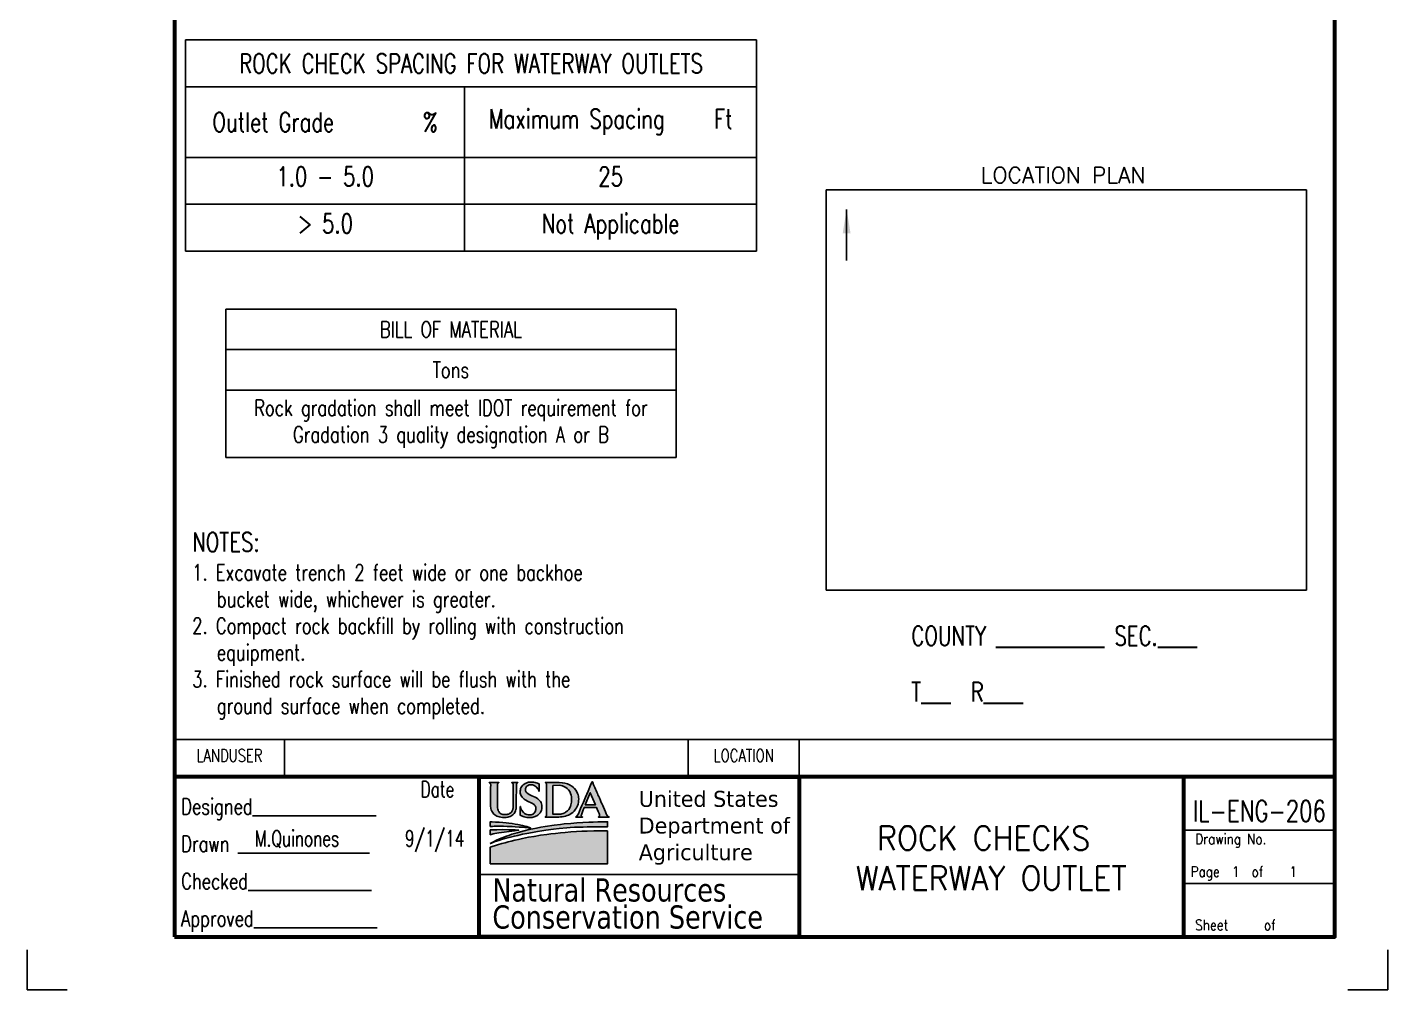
# Model space of a CAD drawing. Extents: x 0 to 8.5, y 0 to 11.
# Drawn here: x 0 to 8.5, y 0 to 6.02 of the extents above; entities that cross this region are included whole.
import ezdxf
from ezdxf.enums import TextEntityAlignment as Align

# ---------------------------------------------------------------- set-up
doc = ezdxf.new("R2010")
doc.units = 0
doc.header["$MEASUREMENT"] = 0
doc.layers.get('0').update_dxf_attribs({"linetype": 'CONTINUOUS', "plot": 0})
for name, color, linetype in [('A BORDER', 7, 'CONTINUOUS'), ('A L5text', 7, 'CONTINUOUS'), ('A L7table', 7, 'CONTINUOUS')]:
    doc.layers.add(name, color=color, linetype=linetype)
doc.styles.add('simplex.shx', font='simplex.shx', dxfattribs={"width": 0.75, "height": 0.12})
doc.styles.get("Standard").update_dxf_attribs({"font": 'txt.shx', "width": 0.75, "height": 0.12})
doc.dimstyles.get("Standard").update_dxf_attribs({"dimtxt": 0.18, "dimasz": 0.18, "dimexe": 0.18, "dimexo": 0.0625, "dimgap": 0.09, "dimtad": 0, "dimtih": 1, "dimtoh": 1, "dimdec": 4, "dimzin": 0, "dimdsep": 46, "dimtxsty": 'STANDARD', "dimcen": 0.09, "dimadec": 0, "dimazin": 0, "dimtfac": 1, "dimtdec": 4, "dimtofl": 0, "dimtmove": 0, "dimatfit": 3, "dimfxl": 1, "dimtolj": 1, "dimtzin": 0, "dimarcsym": 0})

# ---------------------------------------------------------------- blocks, each defined once
blk = doc.blocks.new('*T7')
at = {"layer": 'A L7table', "color": 0, "linetype": 'ByBlock', "lineweight": -2}
for p, q in [((0, 0), (2.8133, 0)), ((0, 0), (0, -0.9267)), ((2.8133, 0), (2.8133, -0.9267)), ((0, -0.2533), (2.8133, -0.2533)), ((0, -0.5067), (2.8133, -0.5067)), ((0, -0.9267), (2.8133, -0.9267))]:
    blk.add_line(p, q, dxfattribs=at)
at = {"layer": 'A L7table', "color": 0, "linetype": 'Continuous', "lineweight": 40, "char_height": 0.1, "width": 2.693261, "style": 'simplex.shx'}
for s, insert, attachment_point in [('BILL OF MATERIAL', (1.4066, -0.1267), 5), ('Tons', (1.4066, -0.38), 5), ('Rock gradation shall meet IDOT requirement for Gradation 3 quality designation A or B ', (1.4066, -0.5667), 2)]:
    blk.add_mtext(s, dxfattribs=dict(at, insert=insert, attachment_point=attachment_point))
blk = doc.blocks.new('*T9')
at = {"layer": 'A L7table', "color": 0, "linetype": 'ByBlock', "lineweight": -2}
for p, q in [((0, 0), (3.5669, 0)), ((0, 0), (0, -1.32)), ((3.5669, 0), (3.5669, -1.32)), ((0, -0.2933), (3.5669, -0.2933)), ((1.7435, -0.2933), (1.7435, -1.32)), ((0, -0.7333), (3.5669, -0.7333)), ((0, -1.0267), (3.5669, -1.0267)), ((0, -1.32), (3.5669, -1.32))]:
    blk.add_line(p, q, dxfattribs=at)
at = {"layer": 'A L7table', "color": 0, "lineweight": 40, "char_height": 0.12, "style": 'simplex.shx'}
for s, insert, width, attachment_point in [('ROCK CHECK SPACING FOR WATERWAY OUTLETS', (1.7834, -0.1467), 3.446898, 5), ('Outlet Grade         %', (0.8718, -0.5133), 1.623512, 5), ('Maximum Spacing     Ft', (2.6552, -0.5133), 1.703386, 5), ('1.0 - 5.0', (0.8718, -0.7933), 1.623512, 2), ('25', (2.6552, -0.7933), 1.703386, 2), ('> 5.0', (0.8718, -1.0867), 1.623512, 2), ('Not Applicable', (2.6552, -1.0867), 1.703386, 2)]:
    blk.add_mtext(s, dxfattribs=dict(at, insert=insert, width=width, attachment_point=attachment_point))
blk = doc.blocks.new('*T14')
at = {"layer": 'A BORDER', "color": 0, "linetype": 'ByBlock', "lineweight": -2, "transparency": 16777216}
for p, q in [((0, 0), (7.25, 0)), ((0, 0), (0, -0.234)), ((0.6873, 0), (0.6873, -0.234)), ((3.2091, 0), (3.2091, -0.234)), ((3.9034, 0), (3.9034, -0.234)), ((7.25, 0), (7.25, -0.234)), ((0, -0.234), (7.25, -0.234))]:
    blk.add_line(p, q, dxfattribs=at)
at = {"layer": 'A BORDER', "color": 0, "linetype": 'Continuous', "lineweight": 40, "transparency": 16777216, "char_height": 0.08, "attachment_point": 2}
for s, insert, width in [('LANDUSER', (0.3437, -0.06), 0.567305), ('LOCATION', (3.5562, -0.06), 0.574331)]:
    blk.add_mtext(s, dxfattribs=dict(at, insert=insert, width=width))

msp = doc.modelspace()

# ---------------------------------------------------------------- hatches: boundary and pattern name
at = {"layer": 'A BORDER'}
h = msp.add_hatch(color=162, dxfattribs=at)
h.dxf.hatch_style = 1
h.paths.add_polyline_path([(2.937185, 1.284762), (2.939066, 1.287797), (2.942202, 1.29093), (2.94688, 1.294117), (2.947093, 1.294663), (2.946175, 1.294751), (2.944955, 1.294831), (2.886516, 1.294885), (2.886486, 1.29458), (2.886761, 1.293908), (2.889989, 1.291506), (2.891739, 1.289758), (2.893503, 1.28724), (2.8951, 1.284721), (2.895436, 1.282958), (2.895352, 1.260625), (2.895352, 1.145005), (2.896038, 1.138032), (2.896968, 1.132732), (2.899481, 1.123527), (2.902552, 1.116088), (2.906181, 1.110045), (2.910282, 1.103479), (2.915586, 1.098086), (2.921263, 1.093716), (2.928336, 1.088788), (2.934664, 1.085534), (2.941829, 1.082559), (2.950205, 1.079955), (2.959046, 1.07791), (2.969003, 1.076608), (2.980729, 1.076236), (2.992083, 1.076701), (3.001575, 1.078096), (3.00902, 1.079955), (3.016241, 1.082376), (3.021639, 1.084607), (3.027874, 1.088605), (3.033457, 1.092696), (3.038669, 1.098089), (3.042298, 1.102552), (3.046207, 1.108875), (3.050022, 1.117708), (3.052838, 1.12605), (3.053769, 1.130513), (3.054792, 1.136464), (3.055165, 1.169658), (3.055977, 1.279074), (3.056424, 1.286172), (3.058355, 1.288704), (3.060487, 1.291244), (3.062127, 1.292637), (3.064505, 1.294276), (3.064751, 1.294767), (3.064177, 1.295013), (3.027194, 1.295013), (3.02744, 1.294194), (3.027914, 1.29379), (3.030385, 1.291796), (3.033354, 1.289572), (3.035138, 1.285845), (3.035651, 1.28346), (3.035894, 1.280546), (3.036382, 1.139402), (3.035575, 1.134913), (3.034474, 1.130963), (3.033312, 1.126187), (3.03196, 1.122337), (3.029658, 1.117737), (3.026856, 1.113587), (3.024746, 1.110409), (3.021193, 1.106658), (3.01789, 1.103758), (3.013435, 1.100908), (3.008331, 1.098508), (3.003627, 1.097058), (2.998472, 1.095808), (2.991666, 1.094658), (2.986286, 1.094547), (2.981732, 1.094597), (2.976477, 1.094797), (2.970521, 1.095647), (2.964616, 1.097347), (2.959261, 1.099998), (2.954907, 1.102848), (2.951554, 1.105948), (2.94824, 1.109721), (2.945487, 1.113471), (2.942885, 1.117721), (2.941183, 1.122521), (2.939382, 1.129272), (2.938177, 1.136906), (2.937576, 1.144856), (2.937526, 1.153856)])
h.paths.add_polyline_path([(3.135529, 1.220528), (3.126621, 1.225857), (3.120885, 1.23028), (3.117091, 1.234511), (3.114836, 1.238522), (3.113021, 1.243686), (3.112362, 1.248796), (3.112362, 1.254455), (3.112857, 1.258393), (3.114287, 1.262953), (3.116377, 1.266909), (3.119346, 1.27081), (3.123416, 1.274326), (3.12864, 1.277458), (3.132654, 1.278997), (3.136668, 1.280095), (3.140518, 1.28081), (3.145577, 1.281139), (3.150251, 1.280865), (3.1563, 1.279931), (3.162074, 1.278502), (3.167873, 1.275879), (3.173922, 1.272637), (3.178926, 1.268901), (3.183545, 1.264341), (3.18822, 1.258792), (3.191533, 1.253369), (3.193458, 1.250293), (3.195658, 1.244799), (3.197032, 1.241447), (3.197787, 1.240033), (3.197787, 1.286148), (3.192739, 1.288878), (3.187596, 1.290966), (3.17988, 1.293535), (3.173048, 1.295623), (3.16477, 1.297229), (3.155687, 1.297791), (3.14773, 1.297872), (3.140818, 1.297631), (3.132424, 1.296676), (3.124467, 1.294588), (3.116188, 1.291536), (3.11, 1.288244), (3.102766, 1.283827), (3.097783, 1.280374), (3.092559, 1.274994), (3.088058, 1.26857), (3.084744, 1.262746), (3.082494, 1.257125), (3.080725, 1.249095), (3.079841, 1.243152), (3.080082, 1.234319), (3.080645, 1.227734), (3.081774, 1.22246), (3.083944, 1.216036), (3.0874, 1.209371), (3.091901, 1.203268), (3.097768, 1.197326), (3.104037, 1.191945), (3.110162, 1.187725), (3.115949, 1.184192), (3.124468, 1.179293), (3.133149, 1.175037), (3.144883, 1.169978), (3.151634, 1.166846), (3.157532, 1.163426), (3.162113, 1.160776), (3.166212, 1.157644), (3.169427, 1.154191), (3.172803, 1.150016), (3.175536, 1.145599), (3.177063, 1.140861), (3.177224, 1.134035), (3.177435, 1.130327), (3.177435, 1.126035), (3.176487, 1.121364), (3.174529, 1.115368), (3.172191, 1.10994), (3.16965, 1.106881), (3.166807, 1.104167), (3.162701, 1.100569), (3.158911, 1.098107), (3.154046, 1.095898), (3.14855, 1.09432), (3.142359, 1.09331), (3.134905, 1.093121), (3.12869, 1.093431), (3.121804, 1.094883), (3.11435, 1.097913), (3.107148, 1.102268), (3.100199, 1.108516), (3.094324, 1.115396), (3.090005, 1.121719), (3.086593, 1.127563), (3.084114, 1.133356), (3.082373, 1.138121), (3.081364, 1.141356), (3.080841, 1.144452), (3.080562, 1.144875), (3.08004, 1.144945), (3.079657, 1.144666), (3.079448, 1.14404), (3.079309, 1.142579), (3.079309, 1.091706), (3.083206, 1.089802), (3.087033, 1.088023), (3.093415, 1.085472), (3.099219, 1.083227), (3.105522, 1.081107), (3.113635, 1.078925), (3.120625, 1.077491), (3.128488, 1.076493), (3.135789, 1.076181), (3.142654, 1.076244), (3.149394, 1.076368), (3.15467, 1.076933), (3.161035, 1.078305), (3.166777, 1.079988), (3.17283, 1.082108), (3.178572, 1.084665), (3.184438, 1.087969), (3.190366, 1.092147), (3.194485, 1.095451), (3.199166, 1.100128), (3.204121, 1.106021), (3.207054, 1.111009), (3.210174, 1.11687), (3.21292, 1.12348), (3.214546, 1.130504), (3.215419, 1.136802), (3.215419, 1.145281), (3.214795, 1.153824), (3.21286, 1.162967), (3.210489, 1.169576), (3.207181, 1.175687), (3.203, 1.181673), (3.197186, 1.187389), (3.189759, 1.193188), (3.181085, 1.198675), (3.172847, 1.202915), (3.163798, 1.207092), (3.152357, 1.212122), (3.144053, 1.215913)])
h.paths.add_polyline_path([(3.243838, 1.091911), (3.243515, 1.088215), (3.242168, 1.085812), (3.240148, 1.083506), (3.236675, 1.079374), (3.320474, 1.079661), (3.330835, 1.079966), (3.341224, 1.080832), (3.352576, 1.082754), (3.362773, 1.085157), (3.372777, 1.088232), (3.38182, 1.092173), (3.389997, 1.096306), (3.397597, 1.101304), (3.407833, 1.108726), (3.416249, 1.11671), (3.425837, 1.128205), (3.43191, 1.137892), (3.437556, 1.149388), (3.4413, 1.159892), (3.443857, 1.172027), (3.444923, 1.181713), (3.445242, 1.193528), (3.4446, 1.201365), (3.443109, 1.209561), (3.441191, 1.21829), (3.438421, 1.226592), (3.432988, 1.237556), (3.426809, 1.247562), (3.419334, 1.256903), (3.412196, 1.264141), (3.401968, 1.27255), (3.388864, 1.280427), (3.375228, 1.286494), (3.358821, 1.290965), (3.34284, 1.293732), (3.322763, 1.29482), (3.293892, 1.295033), (3.236281, 1.295234), (3.235914, 1.295161), (3.235782, 1.294637), (3.238838, 1.292694), (3.241616, 1.290058), (3.243282, 1.286727), (3.243838, 1.282148)])
h.paths.add_polyline_path([(3.284758, 1.27758), (3.324721, 1.277884), (3.334156, 1.277027), (3.344163, 1.274313), (3.353455, 1.270742), (3.364319, 1.264886), (3.373897, 1.257459), (3.381474, 1.249033), (3.388918, 1.238218), (3.39435, 1.227363), (3.398067, 1.215937), (3.400354, 1.205939), (3.400783, 1.196084), (3.400783, 1.184229), (3.399803, 1.173268), (3.398852, 1.164274), (3.396448, 1.155504), (3.393589, 1.146243), (3.390346, 1.138925), (3.386992, 1.132445), (3.383078, 1.126859), (3.378773, 1.121776), (3.374926, 1.118037), (3.369681, 1.113671), (3.363877, 1.109583), (3.357898, 1.105845), (3.349181, 1.102341), (3.340293, 1.099451), (3.332948, 1.098286), (3.32402, 1.096869), (3.310117, 1.096761), (3.297742, 1.096664), (3.284758, 1.096563)], flags=16)
h.paths.add_polyline_path([(3.562613, 1.226416), (3.559048, 1.234566), (3.554569, 1.24535), (3.55046, 1.254406), (3.546049, 1.264367), (3.542959, 1.271829), (3.538669, 1.281368), (3.533049, 1.295467), (3.53126, 1.300296), (3.531009, 1.300473), (3.530374, 1.300517), (3.529694, 1.300429), (3.529339, 1.300074), (3.527489, 1.296412), (3.519724, 1.278368), (3.503575, 1.240305), (3.487773, 1.20353), (3.474333, 1.172269), (3.465695, 1.152482), (3.457488, 1.133426), (3.450072, 1.11608), (3.443092, 1.099867), (3.438045, 1.090272), (3.433786, 1.085484), (3.427388, 1.080738), (3.426844, 1.08016), (3.426719, 1.079809), (3.426876, 1.079552), (3.468454, 1.079552), (3.469111, 1.079834), (3.469298, 1.080443), (3.469047, 1.080685), (3.468494, 1.080934), (3.466525, 1.081581), (3.462828, 1.084008), (3.461438, 1.088099), (3.461769, 1.092961), (3.464329, 1.099787), (3.46926, 1.112655), (3.473952, 1.123765), (3.47794, 1.132812), (3.480281, 1.13822), (3.557551, 1.13822), (3.561676, 1.127804), (3.567764, 1.113252), (3.572601, 1.101581), (3.57475, 1.096095), (3.576182, 1.09192), (3.576182, 1.088998), (3.575406, 1.086016), (3.572535, 1.082574), (3.568721, 1.080589), (3.568303, 1.079933), (3.568721, 1.079277), (3.608801, 1.079504), (3.634484, 1.079318), (3.63497, 1.079504), (3.635156, 1.079952), (3.63497, 1.080474), (3.634289, 1.080753), (3.631783, 1.081588), (3.628821, 1.083409), (3.625556, 1.085761), (3.622746, 1.089631), (3.619936, 1.094563), (3.617202, 1.100557), (3.612257, 1.112139), (3.60641, 1.125948), (3.599254, 1.141902), (3.595447, 1.150656), (3.59164, 1.159832), (3.586613, 1.171043), (3.584135, 1.177321), (3.581235, 1.183479), (3.574463, 1.199512), (3.570898, 1.207722), (3.565876, 1.218809)])
h.paths.add_polyline_path([(3.54977, 1.155448), (3.486718, 1.155539), (3.517881, 1.231611)], flags=16)
h = msp.add_hatch(color=170, dxfattribs=at)
h.dxf.hatch_style = 1
h.paths.add_polyline_path([(2.937185, 1.284762), (2.939066, 1.287797), (2.942202, 1.29093), (2.94688, 1.294117), (2.947093, 1.294663), (2.946175, 1.294751), (2.944955, 1.294831), (2.886516, 1.294885), (2.886486, 1.29458), (2.886761, 1.293908), (2.889989, 1.291506), (2.891739, 1.289758), (2.893503, 1.28724), (2.8951, 1.284721), (2.895436, 1.282958), (2.895352, 1.260625), (2.895352, 1.145005), (2.896038, 1.138032), (2.896968, 1.132732), (2.899481, 1.123527), (2.902552, 1.116088), (2.906181, 1.110045), (2.910282, 1.103479), (2.915586, 1.098086), (2.921263, 1.093716), (2.928336, 1.088788), (2.934664, 1.085534), (2.941829, 1.082559), (2.950205, 1.079955), (2.959046, 1.07791), (2.969003, 1.076608), (2.980729, 1.076236), (2.992083, 1.076701), (3.001575, 1.078096), (3.00902, 1.079955), (3.016241, 1.082376), (3.021639, 1.084607), (3.027874, 1.088605), (3.033457, 1.092696), (3.038669, 1.098089), (3.042298, 1.102552), (3.046207, 1.108875), (3.050022, 1.117708), (3.052838, 1.12605), (3.053769, 1.130513), (3.054792, 1.136464), (3.055165, 1.169658), (3.055977, 1.279074), (3.056424, 1.286172), (3.058355, 1.288704), (3.060487, 1.291244), (3.062127, 1.292637), (3.064505, 1.294276), (3.064751, 1.294767), (3.064177, 1.295013), (3.027194, 1.295013), (3.02744, 1.294194), (3.027914, 1.29379), (3.030385, 1.291796), (3.033354, 1.289572), (3.035138, 1.285845), (3.035651, 1.28346), (3.035894, 1.280546), (3.036382, 1.139402), (3.035575, 1.134913), (3.034474, 1.130963), (3.033312, 1.126187), (3.03196, 1.122337), (3.029658, 1.117737), (3.026856, 1.113587), (3.024746, 1.110409), (3.021193, 1.106658), (3.01789, 1.103758), (3.013435, 1.100908), (3.008331, 1.098508), (3.003627, 1.097058), (2.998472, 1.095808), (2.991666, 1.094658), (2.986286, 1.094547), (2.981732, 1.094597), (2.976477, 1.094797), (2.970521, 1.095647), (2.964616, 1.097347), (2.959261, 1.099998), (2.954907, 1.102848), (2.951554, 1.105948), (2.94824, 1.109721), (2.945487, 1.113471), (2.942885, 1.117721), (2.941183, 1.122521), (2.939382, 1.129272), (2.938177, 1.136906), (2.937576, 1.144856), (2.937526, 1.153856)], flags=16)
h.paths.add_polyline_path([(2.937526, 1.153856), (2.937188, 1.283895), (2.937781, 1.285723), (2.939066, 1.287797), (2.940846, 1.289575), (2.942824, 1.291354), (2.944999, 1.292836), (2.946284, 1.293478), (2.946814, 1.293946), (2.947093, 1.294663), (2.946175, 1.294751), (2.944955, 1.294831), (2.886516, 1.294885), (2.886486, 1.29458), (2.886761, 1.293908), (2.888196, 1.29284), (2.889998, 1.291437), (2.890562, 1.290934), (2.891739, 1.289758), (2.893503, 1.28724), (2.8951, 1.284721), (2.895436, 1.282958), (2.895352, 1.260625), (2.895352, 1.145005), (2.896038, 1.138032), (2.896968, 1.132732), (2.899481, 1.123527), (2.902552, 1.116088), (2.906181, 1.110045), (2.910282, 1.103479), (2.915586, 1.098086), (2.921263, 1.093716), (2.928336, 1.088788), (2.934664, 1.085534), (2.941829, 1.082559), (2.950205, 1.079955), (2.959046, 1.07791), (2.969003, 1.076608), (2.980729, 1.076236), (2.992083, 1.076701), (3.001575, 1.078096), (3.00902, 1.079955), (3.016241, 1.082376), (3.021639, 1.084607), (3.027874, 1.088605), (3.033457, 1.092696), (3.038669, 1.098089), (3.042298, 1.102552), (3.046207, 1.108875), (3.050022, 1.117708), (3.052838, 1.12605), (3.053769, 1.130513), (3.054792, 1.136464), (3.055165, 1.169658), (3.055977, 1.279074), (3.056305, 1.28428), (3.057043, 1.286984), (3.058355, 1.288704), (3.060487, 1.291244), (3.062127, 1.292637), (3.064505, 1.294276), (3.064751, 1.294767), (3.064177, 1.295013), (3.027194, 1.295013), (3.02744, 1.294194), (3.027914, 1.29379), (3.030385, 1.291796), (3.03216, 1.290467), (3.033744, 1.288757), (3.035138, 1.285845), (3.035651, 1.28346), (3.035894, 1.280546), (3.036376, 1.141063), (3.036276, 1.138813), (3.035575, 1.134913), (3.034474, 1.130963), (3.033312, 1.126187), (3.03196, 1.122337), (3.029658, 1.117737), (3.026856, 1.113587), (3.024746, 1.110409), (3.021193, 1.106658), (3.01789, 1.103758), (3.013435, 1.100908), (3.008331, 1.098508), (3.003627, 1.097058), (2.998472, 1.095808), (2.991666, 1.094658), (2.986286, 1.094547), (2.981732, 1.094597), (2.976477, 1.094797), (2.970521, 1.095647), (2.964616, 1.097347), (2.959261, 1.099998), (2.954907, 1.102848), (2.951554, 1.105948), (2.94824, 1.109721), (2.945487, 1.113471), (2.942885, 1.117721), (2.941183, 1.122521), (2.939382, 1.129272), (2.938177, 1.136906), (2.937576, 1.144856)])
h = msp.add_hatch(color=106, dxfattribs=at)
h.dxf.hatch_style = 1
h.paths.add_polyline_path([(3.299465, 0.977554), (3.270595, 0.974058), (3.246099, 0.970936), (3.207532, 0.965289), (3.166539, 0.95892), (3.132419, 0.952926), (3.094715, 0.945769), (3.068969, 0.9399), (3.046348, 0.93478), (3.023851, 0.929411), (3.004479, 0.924166), (2.985982, 0.919171), (2.964985, 0.913302), (2.937475, 0.90488), (2.893235, 0.8904), (2.893235, 0.78777), (3.626182, 0.787555), (3.626181, 0.821493), (3.626185, 0.879456), (3.626159, 0.936064), (3.626182, 0.993857), (3.598599, 0.994065), (3.570604, 0.993816), (3.540734, 0.993066), (3.499265, 0.991559), (3.465895, 0.99031), (3.430651, 0.988687), (3.396656, 0.986439), (3.360331, 0.983298), (3.331585, 0.980801)])
h.paths.add_polyline_path([(3.450751, 1.016128), (3.473719, 1.017176), (3.49805, 1.018119), (3.524689, 1.018328), (3.566087, 1.018239), (3.597235, 1.018344), (3.626182, 1.018344), (3.626182, 1.04957), (3.598948, 1.049146), (3.565387, 1.049041), (3.535077, 1.048203), (3.508019, 1.04705), (3.470396, 1.045258), (3.433584, 1.043162), (3.395199, 1.040124), (3.354716, 1.036247), (3.33198, 1.033509), (3.292022, 1.028584), (3.236481, 1.020494), (3.208793, 1.015674), (3.181839, 1.010644), (3.158766, 1.005719), (3.135798, 1.000795), (3.105621, 0.993734), (3.082338, 0.987447), (3.059999, 0.981474), (3.043953, 0.97634), (3.028221, 0.971519), (3.009343, 0.965127), (2.98821, 0.957617), (2.968178, 0.949968), (2.950349, 0.943052), (2.932519, 0.934984), (2.912383, 0.925343), (2.89319, 0.915179), (2.893188, 0.914739), (2.894176, 0.91493), (2.907815, 0.920334), (2.92376, 0.925712), (2.94634, 0.933398), (2.968982, 0.940323), (2.992917, 0.947063), (3.019305, 0.954113), (3.04324, 0.960207), (3.065142, 0.965008), (3.094486, 0.971588), (3.121379, 0.97722), (3.157236, 0.983776), (3.187511, 0.988786), (3.214496, 0.993311), (3.240187, 0.997096), (3.287281, 1.003391), (3.322583, 1.007085), (3.370217, 1.01176), (3.391938, 1.013367), (3.418486, 1.015243)])
h.paths.add_polyline_path([(2.893249, 0.999345), (2.893241, 0.968939), (2.907085, 0.973232), (2.921125, 0.975986), (2.946769, 0.980608), (2.979585, 0.98522), (3.01187, 0.989461), (3.045128, 0.993504), (3.069764, 0.99653), (3.070654, 0.996879), (3.071179, 0.997294), (3.070409, 0.997516), (3.067605, 0.997836), (3.060384, 0.998223), (3.047657, 0.998811), (3.031576, 0.999529), (3.006417, 1.000244), (2.972073, 1.000758), (2.934255, 1.000244)], flags=17)
h.paths.add_polyline_path([(2.926166, 1.047843), (2.904652, 1.04914), (2.893249, 1.049821), (2.893249, 1.019731), (2.913925, 1.021519), (2.931928, 1.021947), (2.951527, 1.021947), (2.976475, 1.021487), (2.997604, 1.020817), (3.028773, 1.019426), (3.048032, 1.018469), (3.072975, 1.017266), (3.092666, 1.01559), (3.109744, 1.014053), (3.129659, 1.012551), (3.144059, 1.011714), (3.144575, 1.011803), (3.144517, 1.012138), (3.143593, 1.012672), (3.138969, 1.014149), (3.131208, 1.016495), (3.120831, 1.019437), (3.109237, 1.022836), (3.09472, 1.026569), (3.064408, 1.032569), (3.047879, 1.035393), (3.030439, 1.038121), (3.008554, 1.041091), (2.992552, 1.042719), (2.971621, 1.044762), (2.948258, 1.04651)])

# ---------------------------------------------------------------- linework, layer by layer
at = {"color": 2}
for p, q in [((0, 0), (0, 0.25)), ((8.5, 0), (8.5, 0.25)), ((0.25, 0), (0, 0)), ((8.25, 0), (8.5, 0))]:
    msp.add_line(p, q, dxfattribs=at)
at = {"layer": 'A BORDER', "color": 3, "linetype": 'Continuous', "lineweight": 60}
msp.add_line((7.223074, 1.33), (7.223074, 0.33), dxfattribs=at)
at = {"layer": 'A BORDER', "color": 7, "linetype": 'Continuous'}
for p, q in [((7.223074, 0.9967), (8.17, 0.9967)), ((7.223074, 0.6634), (8.17, 0.6634))]:
    msp.add_line(p, q, dxfattribs=at)
at = {"layer": 'A BORDER'}
msp.add_line((4.823391, 0.72), (2.823391, 0.72), dxfattribs=at)
at = {"layer": 'A BORDER', "color": 3, "linetype": 'Continuous', "lineweight": 60}
for points in [[(0.92, 0.33), (8.17, 0.33), (8.17, 10.67), (0.92, 10.67)], [(0.92, 0.33), (8.17, 0.33), (8.17, 1.33), (0.92, 1.33)], [(2.823391, 1.33), (4.823391, 1.33), (4.823391, 0.33), (2.823391, 0.33)]]:
    msp.add_lwpolyline(points, close=True, dxfattribs=at)
at = {"layer": 'A BORDER', "color": 5}
for points in [[(2.889998, 1.291437), (2.890562, 1.290934), (2.891739, 1.289758), (2.893503, 1.28724), (2.8951, 1.284721), (2.895436, 1.282958), (2.895352, 1.260625), (2.895352, 1.145005), (2.896038, 1.138032), (2.896968, 1.132732), (2.899481, 1.123527), (2.902552, 1.116088), (2.906181, 1.110045), (2.910282, 1.103479), (2.915586, 1.098086), (2.921263, 1.093716), (2.928336, 1.088788), (2.934664, 1.085534), (2.941829, 1.082559), (2.950205, 1.079955), (2.959046, 1.07791), (2.969003, 1.076608), (2.980729, 1.076236), (2.992083, 1.076701), (3.001575, 1.078096), (3.00902, 1.079955), (3.016241, 1.082376), (3.021639, 1.084607), (3.027874, 1.088605), (3.033457, 1.092696), (3.038669, 1.098089), (3.042298, 1.102552), (3.046207, 1.108875), (3.050022, 1.117708), (3.052838, 1.12605), (3.053769, 1.130513), (3.054792, 1.136464), (3.055165, 1.169658), (3.055977, 1.279074), (3.056305, 1.28428), (3.057043, 1.286984), (3.058355, 1.288704), (3.060487, 1.291244), (3.062127, 1.292637), (3.064505, 1.294276), (3.064751, 1.294767), (3.064177, 1.295013), (3.027194, 1.295013), (3.02744, 1.294194), (3.027914, 1.29379), (3.030385, 1.291796), (3.03216, 1.290467), (3.033744, 1.288757), (3.035138, 1.285845), (3.035651, 1.28346), (3.035894, 1.280546), (3.036376, 1.141063), (3.036276, 1.138813), (3.035575, 1.134913), (3.034474, 1.130963), (3.033312, 1.126187), (3.03196, 1.122337), (3.029658, 1.117737), (3.026856, 1.113587), (3.024746, 1.110409), (3.021193, 1.106658), (3.01789, 1.103758), (3.013435, 1.100908), (3.008331, 1.098508), (3.003627, 1.097058), (2.998472, 1.095808), (2.991666, 1.094658), (2.986286, 1.094547), (2.981732, 1.094597), (2.976477, 1.094797), (2.970521, 1.095647), (2.964616, 1.097347), (2.959261, 1.099998), (2.954907, 1.102848), (2.951554, 1.105948), (2.94824, 1.109721), (2.945487, 1.113471), (2.942885, 1.117721), (2.941183, 1.122521), (2.939382, 1.129272), (2.938177, 1.136906), (2.937576, 1.144856), (2.937526, 1.153856), (2.937188, 1.283895), (2.937781, 1.285723), (2.939066, 1.287797), (2.940846, 1.289575), (2.942824, 1.291354), (2.944999, 1.292836), (2.946284, 1.293478), (2.946814, 1.293946), (2.947093, 1.294663), (2.946175, 1.294751), (2.944955, 1.294831), (2.886516, 1.294885), (2.886486, 1.29458), (2.886761, 1.293908), (2.888196, 1.29284), (2.889998, 1.291437)], [(3.197787, 1.2398), (3.197787, 1.286148), (3.192739, 1.288878), (3.187596, 1.290966), (3.17988, 1.293535), (3.173048, 1.295623), (3.16477, 1.297229), (3.155687, 1.297791), (3.14773, 1.297872), (3.140818, 1.297631), (3.132424, 1.296676), (3.124467, 1.294588), (3.116188, 1.291536), (3.11, 1.288244), (3.102766, 1.283827), (3.097783, 1.280374), (3.092559, 1.274994), (3.088058, 1.26857), (3.084744, 1.262746), (3.082494, 1.257125), (3.080725, 1.249095), (3.079841, 1.243152), (3.080082, 1.234319), (3.080645, 1.227734), (3.081774, 1.22246), (3.083944, 1.216036), (3.0874, 1.209371), (3.091901, 1.203268), (3.097768, 1.197326), (3.104037, 1.191945), (3.110162, 1.187725), (3.115949, 1.184192), (3.124468, 1.179293), (3.133149, 1.175037), (3.144883, 1.169978), (3.151634, 1.166846), (3.157532, 1.163426), (3.162113, 1.160776), (3.166212, 1.157644), (3.169427, 1.154191), (3.172803, 1.150016), (3.175536, 1.145599), (3.177063, 1.140861), (3.177224, 1.134035), (3.177435, 1.130327), (3.177435, 1.126035), (3.176487, 1.121364), (3.174529, 1.115368), (3.172191, 1.10994), (3.16965, 1.106881), (3.166807, 1.104167), (3.162701, 1.100569), (3.158911, 1.098107), (3.154046, 1.095898), (3.14855, 1.09432), (3.142359, 1.09331), (3.134905, 1.093121), (3.12869, 1.093431), (3.121804, 1.094883), (3.11435, 1.097913), (3.107148, 1.102268), (3.100199, 1.108516), (3.094324, 1.115396), (3.090005, 1.121719), (3.086593, 1.127563), (3.084114, 1.133356), (3.082373, 1.138121), (3.081364, 1.141356), (3.080841, 1.144452), (3.080562, 1.144875), (3.08004, 1.144945), (3.079657, 1.144666), (3.079448, 1.14404), (3.079309, 1.142579), (3.079309, 1.091706), (3.083206, 1.089802), (3.087033, 1.088023), (3.093415, 1.085472), (3.099219, 1.083227), (3.105522, 1.081107), (3.113635, 1.078925), (3.120625, 1.077491), (3.128488, 1.076493), (3.135789, 1.076181), (3.142654, 1.076244), (3.149394, 1.076368), (3.15467, 1.076933), (3.161035, 1.078305), (3.166777, 1.079988), (3.17283, 1.082108), (3.178572, 1.084665), (3.184438, 1.087969), (3.190366, 1.092147), (3.194485, 1.095451), (3.199166, 1.100128), (3.204121, 1.106021), (3.207054, 1.111009), (3.210174, 1.11687), (3.21292, 1.12348), (3.214546, 1.130504), (3.215419, 1.136802), (3.215419, 1.145281), (3.214795, 1.153824), (3.21286, 1.162967), (3.210489, 1.169576), (3.207181, 1.175687), (3.203, 1.181673), (3.197186, 1.187389), (3.189759, 1.193188), (3.181085, 1.198675), (3.172847, 1.202915), (3.163798, 1.207092), (3.152357, 1.212122), (3.144053, 1.215913), (3.135529, 1.220528), (3.126621, 1.225857), (3.120885, 1.23028), (3.117091, 1.234511), (3.114836, 1.238522), (3.113021, 1.243686), (3.112362, 1.248796), (3.112362, 1.254455), (3.112857, 1.258393), (3.114287, 1.262953), (3.116377, 1.266909), (3.119346, 1.27081), (3.123416, 1.274326), (3.12864, 1.277458), (3.132654, 1.278997), (3.136668, 1.280095), (3.140518, 1.28081), (3.145577, 1.281139), (3.150251, 1.280865), (3.1563, 1.279931), (3.162074, 1.278502), (3.167873, 1.275879), (3.173922, 1.272637), (3.178926, 1.268901), (3.183545, 1.264341), (3.18822, 1.258792), (3.191533, 1.253369), (3.193458, 1.250293), (3.195658, 1.244799), (3.197032, 1.241447), (3.197912, 1.239799)], [(3.235782, 1.294637), (3.238838, 1.292694), (3.241616, 1.290058), (3.243282, 1.286727), (3.243838, 1.282148), (3.243838, 1.091911), (3.243515, 1.088215), (3.242168, 1.085812), (3.240148, 1.083506), (3.238128, 1.081103), (3.236493, 1.080526), (3.236204, 1.079373), (3.320474, 1.079661), (3.330835, 1.079966), (3.341224, 1.080832), (3.352576, 1.082754), (3.362773, 1.085157), (3.372777, 1.088232), (3.38182, 1.092173), (3.389997, 1.096306), (3.397597, 1.101304), (3.407833, 1.108726), (3.416249, 1.11671), (3.425837, 1.128205), (3.43191, 1.137892), (3.437556, 1.149388), (3.4413, 1.159892), (3.443857, 1.172027), (3.444923, 1.181713), (3.445242, 1.193528), (3.4446, 1.201365), (3.443109, 1.209561), (3.441191, 1.21829), (3.438421, 1.226592), (3.432988, 1.237556), (3.426809, 1.247562), (3.419334, 1.256903), (3.412196, 1.264141), (3.401968, 1.27255), (3.388864, 1.280427), (3.375228, 1.286494), (3.358821, 1.290965), (3.34284, 1.293732), (3.322763, 1.29482), (3.293892, 1.295033), (3.236281, 1.295234), (3.235914, 1.295161), (3.235782, 1.294637)], [(3.284758, 1.27758), (3.284758, 1.096563), (3.297742, 1.096664), (3.310117, 1.096761), (3.32402, 1.096869), (3.332948, 1.098286), (3.340293, 1.099451), (3.349181, 1.102341), (3.357898, 1.105845), (3.363877, 1.109583), (3.369681, 1.113671), (3.374926, 1.118037), (3.378773, 1.121776), (3.383078, 1.126859), (3.386992, 1.132445), (3.390346, 1.138925), (3.393589, 1.146243), (3.396448, 1.155504), (3.398852, 1.164274), (3.399803, 1.173268), (3.400783, 1.184229), (3.400783, 1.196084), (3.400354, 1.205939), (3.398067, 1.215937), (3.39435, 1.227363), (3.388918, 1.238218), (3.381474, 1.249033), (3.373897, 1.257459), (3.364319, 1.264886), (3.353455, 1.270742), (3.344163, 1.274313), (3.334156, 1.277027), (3.324721, 1.277884), (3.284758, 1.27758)], [(3.427388, 1.080738), (3.433786, 1.085484), (3.438045, 1.090272), (3.443092, 1.099867), (3.450072, 1.11608), (3.457488, 1.133426), (3.465695, 1.152482), (3.474333, 1.172269), (3.487773, 1.20353), (3.503575, 1.240305), (3.519724, 1.278368), (3.527489, 1.296412), (3.529339, 1.300074), (3.529694, 1.300429), (3.530374, 1.300517), (3.531009, 1.300473), (3.53126, 1.300296), (3.533049, 1.295467), (3.538669, 1.281368), (3.542959, 1.271829), (3.546049, 1.264367), (3.55046, 1.254406), (3.554569, 1.24535), (3.559048, 1.234566), (3.562613, 1.226416), (3.565876, 1.218809), (3.570898, 1.207722), (3.574463, 1.199512), (3.581235, 1.183479), (3.584135, 1.177321), (3.586613, 1.171043), (3.59164, 1.159832), (3.595447, 1.150656), (3.599254, 1.141902), (3.60641, 1.125948), (3.612257, 1.112139), (3.617202, 1.100557), (3.619936, 1.094563), (3.622746, 1.089631), (3.625556, 1.085761), (3.628821, 1.083409), (3.631783, 1.081588), (3.634289, 1.080753), (3.63497, 1.080474), (3.635156, 1.079952), (3.63497, 1.079504), (3.634484, 1.079318), (3.608801, 1.079504), (3.568721, 1.079277), (3.568303, 1.079933), (3.568721, 1.080589), (3.571586, 1.08208), (3.573616, 1.083869), (3.575406, 1.086016), (3.576182, 1.088998), (3.576182, 1.09192), (3.57475, 1.096095), (3.572601, 1.101581), (3.567764, 1.113252), (3.561676, 1.127804), (3.557551, 1.13822), (3.480281, 1.13822), (3.47794, 1.132812), (3.473952, 1.123765), (3.46926, 1.112655), (3.464329, 1.099787), (3.46212, 1.093896), (3.461651, 1.091225), (3.46151, 1.089162), (3.461698, 1.087334), (3.462542, 1.084849), (3.463903, 1.083303), (3.465545, 1.082224), (3.467562, 1.08124), (3.468494, 1.080934), (3.469047, 1.080685), (3.469298, 1.080443), (3.469111, 1.079834), (3.468454, 1.079552), (3.426876, 1.079552), (3.426719, 1.079809), (3.426844, 1.08016), (3.427388, 1.080738)]]:
    msp.add_lwpolyline(points, dxfattribs=at)
msp.add_lwpolyline([(3.486718, 1.155539), (3.517881, 1.231611), (3.54977, 1.155448)], close=True, dxfattribs=at)
at = {"layer": 'A BORDER', "color": 3}
for points in [[(2.89319, 0.915179), (2.912383, 0.925343), (2.932519, 0.934984), (2.950349, 0.943052), (2.968178, 0.949968), (2.98821, 0.957617), (3.009343, 0.965127), (3.028221, 0.971519), (3.043953, 0.97634), (3.059999, 0.981474), (3.082338, 0.987447), (3.105621, 0.993734), (3.135798, 1.000795), (3.158766, 1.005719), (3.181839, 1.010644), (3.208793, 1.015674), (3.236481, 1.020494), (3.292022, 1.028584), (3.33198, 1.033509), (3.354716, 1.036247), (3.395199, 1.040124), (3.433584, 1.043162), (3.470396, 1.045258), (3.508019, 1.04705), (3.535077, 1.048203), (3.565387, 1.049041), (3.598948, 1.049146), (3.626182, 1.04957), (3.626182, 1.018344), (3.597235, 1.018344), (3.566087, 1.018239), (3.524689, 1.018328), (3.49805, 1.018119), (3.473719, 1.017176), (3.450751, 1.016128), (3.418486, 1.015243), (3.391938, 1.013367), (3.370217, 1.01176), (3.322583, 1.007085), (3.287281, 1.003391), (3.240187, 0.997096), (3.214496, 0.993311), (3.187511, 0.988786), (3.157236, 0.983776), (3.121379, 0.97722), (3.094486, 0.971588), (3.065142, 0.965008), (3.04324, 0.960207), (3.019305, 0.954113), (2.992917, 0.947063), (2.968982, 0.940323), (2.94634, 0.933398), (2.92376, 0.925712), (2.909251, 0.920818), (2.899717, 0.917126), (2.894176, 0.91493), (2.893188, 0.914739)], [(2.893249, 1.019731), (2.893249, 1.049821), (2.904652, 1.04914), (2.926166, 1.047843), (2.948258, 1.04651), (2.971621, 1.044762), (2.992552, 1.042719), (3.008554, 1.041091), (3.030439, 1.038121), (3.047879, 1.035393), (3.064408, 1.032569), (3.09472, 1.026569), (3.109237, 1.022836), (3.120831, 1.019437), (3.131208, 1.016495), (3.138969, 1.014149), (3.143593, 1.012672), (3.144517, 1.012138), (3.144575, 1.011803), (3.144059, 1.011714), (3.129659, 1.012551), (3.109744, 1.014053), (3.092666, 1.01559), (3.072975, 1.017266), (3.048032, 1.018469), (3.028773, 1.019426), (2.997604, 1.020817), (2.976475, 1.021487), (2.951527, 1.021947), (2.931928, 1.021947), (2.918037, 1.021617), (2.906765, 1.0209)]]:
    msp.add_lwpolyline(points, close=True, dxfattribs=at)
for points in [[(3.626182, 0.993857), (3.626159, 0.936064), (3.626185, 0.879456), (3.626181, 0.821493), (3.626182, 0.787555), (2.892807, 0.787771)], [(2.893235, 0.787771), (2.893235, 0.8904), (2.937475, 0.90488), (2.964985, 0.913302), (2.985982, 0.919171), (3.004479, 0.924166), (3.023851, 0.929411), (3.046348, 0.93478), (3.068969, 0.9399), (3.094715, 0.945769), (3.132419, 0.952926), (3.166539, 0.95892), (3.207532, 0.965289), (3.246099, 0.970936), (3.270595, 0.974058), (3.299465, 0.977554), (3.331585, 0.980801), (3.360331, 0.983298), (3.396656, 0.986439), (3.430651, 0.988687), (3.465895, 0.99031), (3.499265, 0.991559), (3.540734, 0.993066), (3.570604, 0.993816), (3.598599, 0.994065), (3.626182, 0.993857)], [(2.893249, 0.999345), (2.934255, 1.000244), (2.972073, 1.000758), (3.006417, 1.000244), (3.031576, 0.999529), (3.047657, 0.998811), (3.060384, 0.998223), (3.067605, 0.997836), (3.070409, 0.997516), (3.071179, 0.997294), (3.071179, 0.997294), (3.070654, 0.996879), (3.069764, 0.99653), (3.045128, 0.993504), (3.01187, 0.989461), (2.979585, 0.98522), (2.946769, 0.980608), (2.921125, 0.975986), (2.910819, 0.973964), (2.90498, 0.972431), (2.898863, 0.970682), (2.895391, 0.969605), (2.893241, 0.968847), (2.893249, 0.999345)]]:
    msp.add_lwpolyline(points, dxfattribs=at)
at = {"layer": 'A L5text', "color": 7, "linetype": 'Continuous'}
msp.add_lwpolyline([(4.991799, 4.997929), (4.991799, 2.497929), (7.991799, 2.497929), (7.991799, 4.997929)], close=True, dxfattribs=at)

# ---------------------------------------------------------------- block references
for name, p in [('*T9', (0.989367, 5.935186)), ('*T7', (1.240573, 4.253495)), ('*T14', (0.92, 1.564))]:
    msp.add_blockref(name, p)

# ---------------------------------------------------------------- texts
at = {"layer": 'A BORDER', "color": 7, "style": 'simplex.shx'}
for s, height, width, p in [('Date', 0.1, 0.7, (2.458159, 1.203132)), ('M.Quinones', 0.1, 0.7, (1.423526, 0.89605)), ('Drawing No.', 0.065, 0.85, (7.296699, 0.910008)), ('Page  1  of   1', 0.065, 0.85, (7.268183, 0.705553)), ('Sheet     of   ', 0.065, 0.85, (7.296699, 0.372153))]:
    msp.add_text(s, height=height, dxfattribs=dict(at, width=width)).set_placement(p)
at = {"layer": 'A BORDER', "color": 7, "style": 'simplex.shx', "width": 0.7}
msp.add_text('9/1/14', height=0.1, dxfattribs=at).set_placement((2.545555, 0.89605), align=Align.CENTER)
at = {"layer": 'A BORDER', "color": 7, "linetype": 'Continuous', "insert": (0.961681, 1.195814), "char_height": 0.1, "width": 1.81179897, "attachment_point": 1, "line_spacing_factor": 1.4, "style": 'simplex.shx'}
msp.add_mtext('Designed_______________\\PDrawn ________________\\PChecked_______________ \\PApproved_______________', dxfattribs=at)
at = {"layer": 'A BORDER', "color": 7, "insert": (3.8205, 1.243156), "char_height": 0.1, "attachment_point": 1}
msp.add_mtext_dynamic_manual_height_columns('{\\fVerdana|b0|i0|c0|p34;\\W0.94;United States\\PDepartment of\\PAgriculture}', width=1.58841492, gutter_width=0.725, heights=[0], dxfattribs=at)
at = {"layer": 'A BORDER', "color": 7, "insert": (2.906018, 0.696645), "char_height": 0.145, "attachment_point": 1, "line_spacing_factor": 0.7}
msp.add_mtext_dynamic_manual_height_columns('{\\fVerdana|b0|i0|c0|p34;\\W0.8;Natural Resources\\PConservation Service}', width=1.86537583, gutter_width=0.725, heights=[0], dxfattribs=at)
at = {"layer": 'A L5text', "color": 7, "linetype": 'Continuous', "lineweight": 40, "attachment_point": 8, "style": 'simplex.shx'}
for s, insert, char_height, width in [('{\\W1;LOCATION PLAN}', (6.471949, 5.041014), 0.1, 1.21515174), ('IL-ENG-206', (7.698039, 1.051938), 0.13, 0.89584397)]:
    msp.add_mtext(s, dxfattribs=dict(at, insert=insert, char_height=char_height, width=width))
at = {"layer": 'A L5text', "color": 7, "insert": (1.030835, 2.857989), "char_height": 0.12, "width": 3.17563131, "attachment_point": 1, "style": 'simplex.shx'}
msp.add_mtext('NOTES: \\P{\\H0.83333x;1. Excavate trench 2 feet wide or one backhoe\\P   bucket wide, whichever is greater.  \\P2. Compact rock backfill by rolling with construction\\P   equipment. \\P3. Finished rock surface will be flush with the\\P   ground surface when completed.}', dxfattribs=at)
at = {"layer": 'A L5text', "color": 7, "linetype": 'Continuous', "insert": (5.523572, 2.271725), "char_height": 0.12, "width": 1.97785714, "attachment_point": 1, "line_spacing_factor": 1.75, "style": 'simplex.shx'}
msp.add_mtext('COUNTY ___________ SEC.____ T___  R____', dxfattribs=at)
at = {"layer": 'A L5text', "color": 7, "linetype": 'Continuous', "lineweight": 50, "insert": (6.022902, 0.623352), "char_height": 0.15, "width": 2.01342397, "attachment_point": 8, "style": 'simplex.shx'}
msp.add_mtext('{\\W0.92;ROCK CHECKS  WATERWAY OUTLET}', dxfattribs=at)

# ---------------------------------------------------------------- leaders
at = {"layer": 'A L5text', "color": 7, "linetype": 'Continuous'}
msp.add_leader([(5.119213, 4.876605), (5.119213, 4.557408)], dimstyle='STANDARD', override={"dimtxt": 0.1, "dimasz": 0.15, "dimexe": 0.0625, "dimtad": 1, "dimtih": 0, "dimtoh": 0, "dimlunit": 4, "dimtxsty": 'simplex.shx', "dimcen": 0.0625, "dimarcsym": 1}, dxfattribs=at)

doc.saveas('drawing.dxf')
